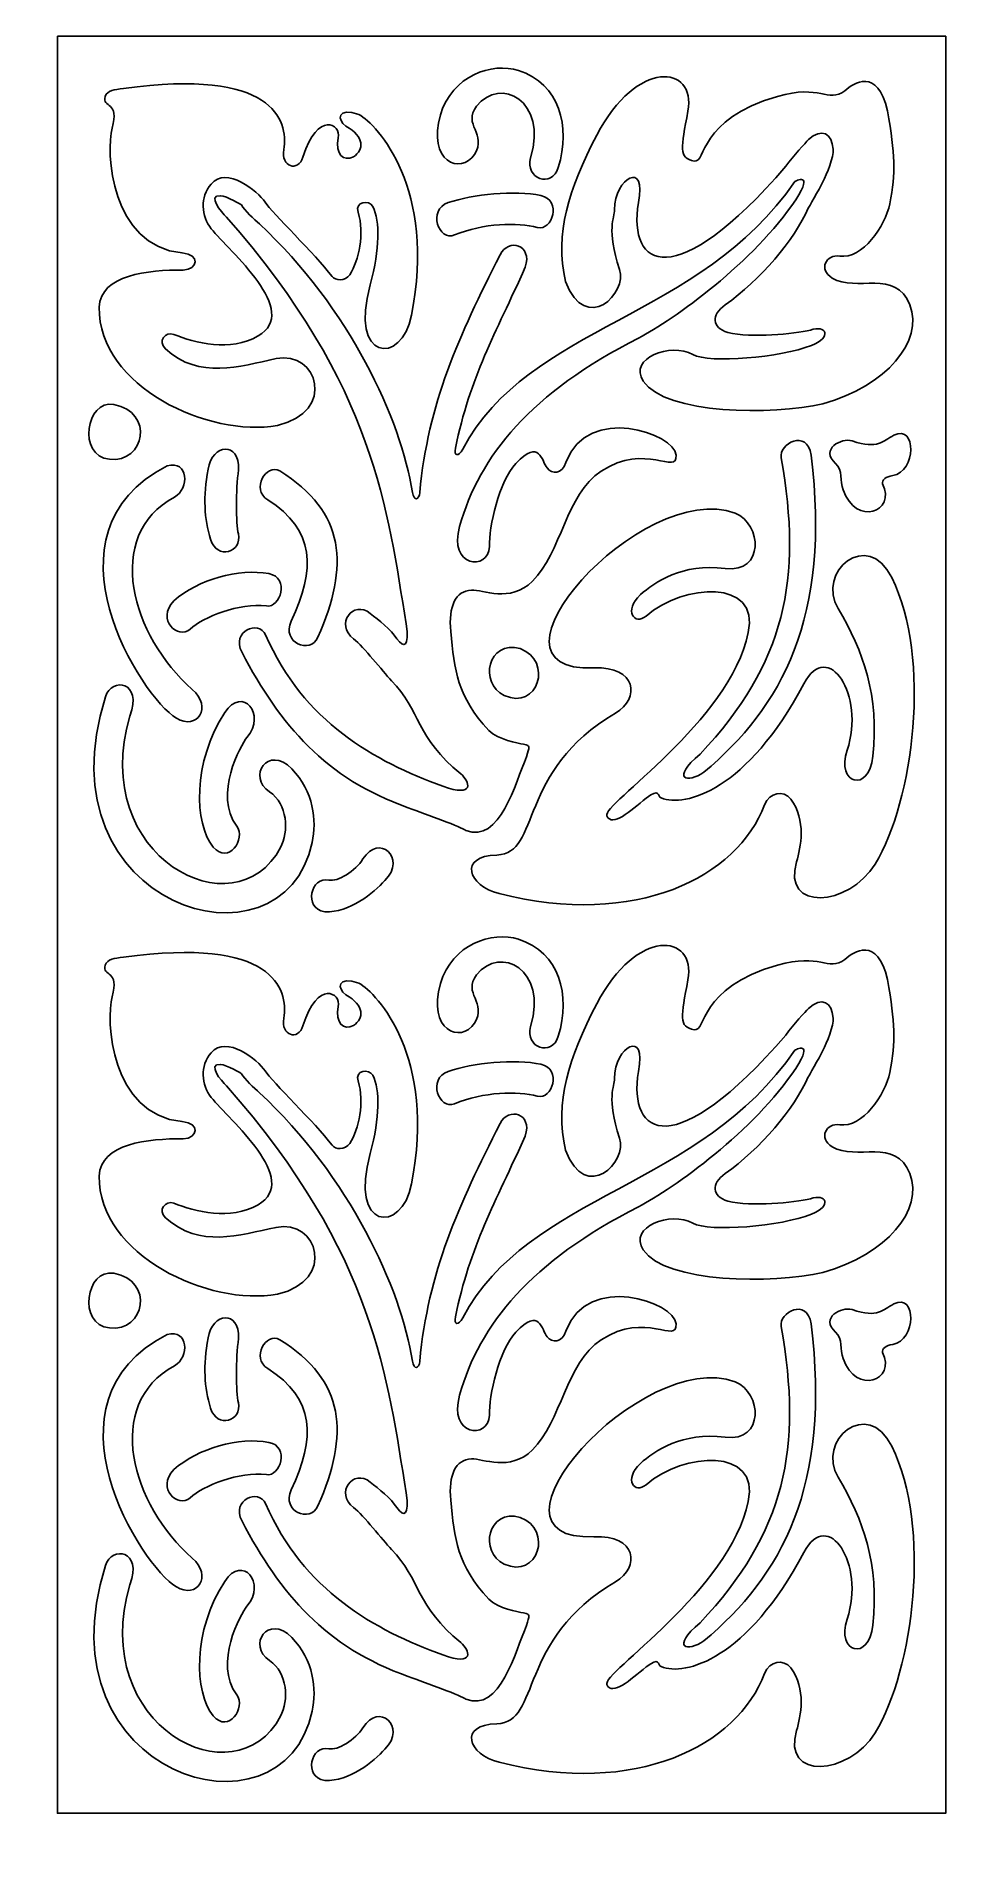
# Model space of a CAD drawing. Header units: centimetres. Extents: x 17.8 to 27, y -9.4 to 9.
import ezdxf

# ---------------------------------------------------------------- set-up
doc = ezdxf.new("R2010")
doc.units = ezdxf.units.CM
doc.header["$MEASUREMENT"] = 0
doc.layers.add('layer 1', color=7, linetype='Continuous')

msp = doc.modelspace()

# ---------------------------------------------------------------- linework, layer by layer
at = {"layer": 'layer 1', "color": 250}
for points, knots in [([(17.99928, 9.00077), (17.99928, 9.00077), (26.99977, 9.00077), (26.99977, 9.00077), (26.99977, 9.00077), (26.99977, 9.00077), (26.99977, -9.00021), (26.99977, -9.00021), (26.99977, -9.00021), (26.99977, -9.00021), (17.99928, -9.00021), (17.99928, -9.00021), (17.99928, -9.00021), (17.99928, -9.00021), (17.99928, 9.00077), (17.99928, 9.00077)], [0, 0, 0, 0, 0.2, 0.2, 0.2, 0.2, 0.4, 0.4, 0.4, 0.4, 0.6, 0.6, 0.6, 0.6, 1, 1, 1, 1]), ([(21.05459, 8.20823), (20.8348, 8.28375), (20.83143, 8.15471), (20.92028, 8.09085), (20.92028, 8.09085), (21.11637, 7.98172), (21.10652, 7.84955), (20.99934, 7.78056), (20.99934, 7.78056), (20.89655, 7.72703), (20.81445, 7.80391), (20.84362, 7.97209), (20.84362, 7.97209), (20.87791, 8.108), (20.63434, 8.25218), (20.48781, 7.7768), (20.48781, 7.7768), (20.43998, 7.61994), (20.26019, 7.67895), (20.29376, 7.85265), (20.29376, 7.85265), (20.33958, 8.15609), (20.18558, 8.67917), (18.66865, 8.47187), (18.66865, 8.47187), (18.57367, 8.45918), (18.50956, 8.4547), (18.48275, 8.39155), (18.48275, 8.39155), (18.45089, 8.27105), (18.63404, 8.34554), (18.55433, 8.07026), (18.55433, 8.07026), (18.48818, 7.83961), (18.5411, 6.8744), (19.26262, 6.80576), (19.26262, 6.80576), (19.45322, 6.79408), (19.42236, 6.63276), (19.27343, 6.63276), (19.27343, 6.63276), (18.91763, 6.63276), (18.43527, 6.58709), (18.42307, 6.25518), (18.42307, 6.25518), (18.41425, 5.44924), (19.53907, 4.93231), (20.22864, 5.05864), (20.22864, 5.05864), (20.83278, 5.19659), (20.63434, 5.82133), (20.2151, 5.73482), (20.2151, 5.73482), (19.84094, 5.65826), (19.4434, 5.51859), (19.09471, 5.83299), (19.09471, 5.83299), (19.00717, 5.91159), (19.09841, 6.01112), (19.17812, 5.98057), (19.17812, 5.98057), (19.39252, 5.89614), (19.75069, 5.79935), (20.03426, 5.9648), (20.03426, 5.9648), (20.47015, 6.21192), (19.74292, 6.82635), (19.55736, 7.05081), (19.55736, 7.05081), (19.45629, 7.17713), (19.44407, 7.37139), (19.55601, 7.5039), (19.55601, 7.5039), (19.71239, 7.68925), (20.03056, 7.42908), (20.10349, 7.31994), (20.10349, 7.31994), (20.17676, 7.21215), (20.60753, 6.79272), (20.78255, 6.56822), (20.78255, 6.56822), (20.81445, 6.52222), (20.9101, 6.51672), (20.96339, 6.58537), (20.96339, 6.58537), (21.05325, 6.73503), (21.1116, 6.99932), (21.04783, 7.21761), (21.04783, 7.21761), (21.00984, 7.32679), (21.15603, 7.34532), (21.19402, 7.27666), (21.19402, 7.27666), (21.27069, 7.1198), (21.26491, 6.85585), (21.16996, 6.48172), (21.16996, 6.48172), (20.94674, 5.71215), (21.48813, 5.65998), (21.5875, 6.17484), (21.5875, 6.17484), (21.83954, 7.45653), (21.2432, 8.10526), (21.05459, 8.20823)], [0, 0, 0, 0, 0.03703704, 0.03703704, 0.03703704, 0.03703704, 0.07407407, 0.07407407, 0.07407407, 0.07407407, 0.11111111, 0.11111111, 0.11111111, 0.11111111, 0.14814815, 0.14814815, 0.14814815, 0.14814815, 0.18518519, 0.18518519, 0.18518519, 0.18518519, 0.22222222, 0.22222222, 0.22222222, 0.22222222, 0.25925926, 0.25925926, 0.25925926, 0.25925926, 0.2962963, 0.2962963, 0.2962963, 0.2962963, 0.33333333, 0.33333333, 0.33333333, 0.33333333, 0.37037037, 0.37037037, 0.37037037, 0.37037037, 0.40740741, 0.40740741, 0.40740741, 0.40740741, 0.44444444, 0.44444444, 0.44444444, 0.44444444, 0.48148148, 0.48148148, 0.48148148, 0.48148148, 0.51851852, 0.51851852, 0.51851852, 0.51851852, 0.55555556, 0.55555556, 0.55555556, 0.55555556, 0.59259259, 0.59259259, 0.59259259, 0.59259259, 0.62962963, 0.62962963, 0.62962963, 0.62962963, 0.66666667, 0.66666667, 0.66666667, 0.66666667, 0.7037037, 0.7037037, 0.7037037, 0.7037037, 0.74074074, 0.74074074, 0.74074074, 0.74074074, 0.77777778, 0.77777778, 0.77777778, 0.77777778, 0.81481481, 0.81481481, 0.81481481, 0.81481481, 0.85185185, 0.85185185, 0.85185185, 0.85185185, 0.88888889, 0.88888889, 0.88888889, 0.88888889, 0.92592593, 0.92592593, 0.92592593, 0.92592593, 1, 1, 1, 1]), ([(22.67095, 8.65378), (22.40363, 8.74028), (21.99762, 8.60265), (21.88093, 8.20617), (21.88093, 8.20617), (21.74117, 7.73317), (22.08922, 7.59108), (22.22554, 7.80391), (22.22554, 7.80391), (22.35786, 8.01053), (22.0997, 8.10526), (22.24694, 8.292), (22.24694, 8.292), (22.48538, 8.59681), (22.96808, 8.34964), (22.79339, 7.76889), (22.79339, 7.76889), (22.73233, 7.55744), (23.00913, 7.45723), (23.07425, 7.67142), (23.07425, 7.67142), (23.2018, 8.09085), (23.08748, 8.52061), (22.67095, 8.65378)], [0, 0, 0, 0, 0.14285714, 0.14285714, 0.14285714, 0.14285714, 0.28571429, 0.28571429, 0.28571429, 0.28571429, 0.42857143, 0.42857143, 0.42857143, 0.42857143, 0.57142857, 0.57142857, 0.57142857, 0.57142857, 0.71428571, 0.71428571, 0.71428571, 0.71428571, 1, 1, 1, 1]), ([(26.63524, 6.28056), (26.49207, 6.64854), (26.09253, 6.40314), (25.84861, 6.55173), (25.84861, 6.55173), (25.70548, 6.63894), (25.7879, 6.79408), (25.92527, 6.77415), (25.92527, 6.77415), (26.15695, 6.74123), (26.38729, 7.07484), (26.43239, 7.3038), (26.43239, 7.3038), (26.49547, 7.62542), (26.48464, 7.79807), (26.4107, 8.24599), (26.4107, 8.24599), (26.30756, 8.6888), (26.06334, 8.52954), (25.97853, 8.44918), (25.97853, 8.44918), (25.79842, 8.32255), (25.73431, 8.51787), (25.2947, 8.39155), (25.2947, 8.39155), (24.48604, 8.15915), (24.57831, 7.71396), (24.45076, 7.73661), (24.45076, 7.73661), (24.28926, 7.76579), (24.32015, 7.86706), (24.38764, 8.24187), (24.38764, 8.24187), (24.47176, 8.71315), (23.86868, 8.77666), (23.46401, 7.99817), (23.46401, 7.99817), (23.17738, 7.44897), (23.03966, 7.00068), (23.14615, 6.5181), (23.14615, 6.5181), (23.35851, 5.96652), (23.77979, 6.40756), (23.69499, 6.63686), (23.69499, 6.63686), (23.55932, 7.05151), (23.64445, 7.16338), (23.64445, 7.24232), (23.64445, 7.24232), (23.64445, 7.56981), (23.97892, 7.7476), (23.88562, 7.31512), (23.88562, 7.31512), (23.77979, 6.64854), (24.25402, 6.38285), (25.3812, 7.68309), (25.3812, 7.68309), (25.45549, 7.79222), (25.57758, 7.91855), (25.60947, 7.95356), (25.60947, 7.95356), (25.74244, 8.07369), (25.84795, 8.01876), (25.85915, 7.8554), (25.85915, 7.8554), (25.86457, 7.78056), (25.79571, 7.60379), (25.756, 7.52517), (25.756, 7.52517), (25.71736, 7.44693), (25.6071, 7.25953), (25.6071, 7.25953), (25.6071, 7.25953), (25.46973, 6.94371), (25.11697, 6.52496), (24.76622, 6.28056), (24.76622, 6.28056), (24.6173, 6.17726), (24.62948, 6.05196), (24.79063, 6.00118), (24.79063, 6.00118), (25.03555, 5.94111), (25.46057, 5.98505), (25.62848, 6.02385), (25.62848, 6.02385), (25.7879, 6.0815), (25.85474, 5.95379), (25.63933, 5.86867), (25.63933, 5.86867), (25.32996, 5.74547), (24.60443, 5.68334), (24.43686, 5.77738), (24.43686, 5.77738), (24.21465, 5.90163), (23.77979, 5.741), (23.93585, 5.5062), (23.93585, 5.5062), (24.16243, 5.16675), (25.24687, 5.16193), (25.756, 5.27693), (25.756, 5.27693), (26.40323, 5.4609), (26.77839, 5.91259), (26.63524, 6.28056)], [0, 0, 0, 0, 0.03703704, 0.03703704, 0.03703704, 0.03703704, 0.07407407, 0.07407407, 0.07407407, 0.07407407, 0.11111111, 0.11111111, 0.11111111, 0.11111111, 0.14814815, 0.14814815, 0.14814815, 0.14814815, 0.18518519, 0.18518519, 0.18518519, 0.18518519, 0.22222222, 0.22222222, 0.22222222, 0.22222222, 0.25925926, 0.25925926, 0.25925926, 0.25925926, 0.2962963, 0.2962963, 0.2962963, 0.2962963, 0.33333333, 0.33333333, 0.33333333, 0.33333333, 0.37037037, 0.37037037, 0.37037037, 0.37037037, 0.40740741, 0.40740741, 0.40740741, 0.40740741, 0.44444444, 0.44444444, 0.44444444, 0.44444444, 0.48148148, 0.48148148, 0.48148148, 0.48148148, 0.51851852, 0.51851852, 0.51851852, 0.51851852, 0.55555556, 0.55555556, 0.55555556, 0.55555556, 0.59259259, 0.59259259, 0.59259259, 0.59259259, 0.62962963, 0.62962963, 0.62962963, 0.62962963, 0.66666667, 0.66666667, 0.66666667, 0.66666667, 0.7037037, 0.7037037, 0.7037037, 0.7037037, 0.74074074, 0.74074074, 0.74074074, 0.74074074, 0.77777778, 0.77777778, 0.77777778, 0.77777778, 0.81481481, 0.81481481, 0.81481481, 0.81481481, 0.85185185, 0.85185185, 0.85185185, 0.85185185, 0.88888889, 0.88888889, 0.88888889, 0.88888889, 0.92592593, 0.92592593, 0.92592593, 0.92592593, 1, 1, 1, 1]), ([(21.59734, 4.38038), (21.48032, 5.11627), (20.96033, 6.249), (20.04785, 7.09921), (20.04785, 7.09921), (19.9919, 7.14658), (19.89724, 7.23754), (19.86367, 7.29179), (19.86367, 7.29179), (19.86367, 7.29179), (19.7188, 7.38169), (19.64963, 7.38584), (19.64963, 7.38584), (19.51735, 7.392), (19.65574, 7.21933), (19.71409, 7.16753), (19.71409, 7.16753), (21.22525, 5.44924), (21.34227, 4.19636), (21.53359, 3.0472), (21.53359, 3.0472), (21.56578, 2.81378), (21.5122, 2.79457), (21.43725, 2.89753), (21.43725, 2.89753), (21.37992, 2.98951), (21.25439, 3.08566), (21.16996, 3.15465), (21.16996, 3.15465), (20.99493, 3.29296), (20.80867, 3.04582), (20.99934, 2.89616), (20.99934, 2.89616), (21.10652, 2.81584), (21.28934, 2.57076), (21.385, 2.47259), (21.385, 2.47259), (21.67399, 2.1764), (21.63974, 1.88635), (22.08546, 1.53005), (22.08546, 1.53005), (22.17977, 1.44973), (22.23201, 1.28497), (21.90466, 1.40373), (21.90466, 1.40373), (21.21233, 1.655), (20.4905, 2.05728), (20.10891, 2.93635), (20.10891, 2.93635), (20.04174, 3.09112), (19.75344, 2.97923), (19.87011, 2.75817), (19.87011, 2.75817), (20.25712, 2.02294), (20.71336, 1.48267), (21.55426, 1.18542), (21.55426, 1.18542), (21.74492, 1.11678), (22.09529, 0.98978), (22.13804, 0.95544), (22.13804, 0.95544), (22.48811, 0.81749), (22.63636, 1.43843), (22.75301, 1.70236), (22.75301, 1.70236), (22.77439, 1.80603), (22.80492, 1.81218), (22.72183, 1.82902), (22.72183, 1.82902), (22.66314, 1.84035), (22.46709, 1.87469), (22.37142, 1.96733), (22.37142, 1.96733), (22.0502, 2.31299), (22.02133, 2.57628), (21.98404, 2.97236), (21.98404, 2.97236), (21.95997, 3.22639), (22.03391, 3.38325), (22.19436, 3.39045), (22.19436, 3.39045), (22.31036, 3.39524), (22.58341, 3.25591), (22.81139, 3.4797), (22.81139, 3.4797), (23.10749, 3.77041), (23.15092, 4.36045), (23.50844, 4.59524), (23.50844, 4.59524), (23.96229, 4.89319), (24.28048, 4.54512), (24.2679, 4.75861), (24.2679, 4.75861), (24.25402, 4.97214), (23.37852, 5.28583), (23.15092, 4.68449), (23.15092, 4.68449), (23.11155, 4.56023), (23.01354, 4.56435), (22.96029, 4.6275), (22.96029, 4.6275), (22.90805, 4.68965), (22.88835, 4.93642), (22.64378, 4.67178), (22.64378, 4.67178), (22.47453, 4.49361), (22.36867, 4.02818), (22.37886, 3.83256), (22.37886, 3.83256), (22.36361, 3.57991), (21.95791, 3.62181), (22.07462, 4.03574), (22.07462, 4.03574), (22.27508, 4.749), (22.79608, 5.39191), (23.88833, 5.94349), (23.88833, 5.94349), (24.23874, 6.1275), (25.06538, 6.71582), (25.47955, 7.34532), (25.47955, 7.34532), (25.67427, 7.63983), (25.46973, 7.52931), (25.46973, 7.52931), (25.46973, 7.52931), (24.51453, 6.1275), (22.77403, 6.0822), (22.10581, 4.817), (22.10581, 4.817), (22.0641, 4.73664), (22.01627, 4.7483), (22.03152, 4.82866), (22.03152, 4.82866), (22.17977, 5.54705), (22.43721, 5.98813), (22.74014, 6.66021), (22.74014, 6.66021), (22.81443, 6.88983), (22.57018, 6.95882), (22.48538, 6.78653), (22.48538, 6.78653), (22.06614, 5.9648), (21.75339, 5.28105), (21.67097, 4.38038), (21.67097, 4.38038), (21.66586, 4.30005), (21.61192, 4.28905), (21.59734, 4.38038)], [0, 0, 0, 0, 0.02631579, 0.02631579, 0.02631579, 0.02631579, 0.05263158, 0.05263158, 0.05263158, 0.05263158, 0.07894737, 0.07894737, 0.07894737, 0.07894737, 0.10526316, 0.10526316, 0.10526316, 0.10526316, 0.13157895, 0.13157895, 0.13157895, 0.13157895, 0.15789474, 0.15789474, 0.15789474, 0.15789474, 0.18421053, 0.18421053, 0.18421053, 0.18421053, 0.21052632, 0.21052632, 0.21052632, 0.21052632, 0.23684211, 0.23684211, 0.23684211, 0.23684211, 0.26315789, 0.26315789, 0.26315789, 0.26315789, 0.28947368, 0.28947368, 0.28947368, 0.28947368, 0.31578947, 0.31578947, 0.31578947, 0.31578947, 0.34210526, 0.34210526, 0.34210526, 0.34210526, 0.36842105, 0.36842105, 0.36842105, 0.36842105, 0.39473684, 0.39473684, 0.39473684, 0.39473684, 0.42105263, 0.42105263, 0.42105263, 0.42105263, 0.44736842, 0.44736842, 0.44736842, 0.44736842, 0.47368421, 0.47368421, 0.47368421, 0.47368421, 0.5, 0.5, 0.5, 0.5, 0.52631579, 0.52631579, 0.52631579, 0.52631579, 0.55263158, 0.55263158, 0.55263158, 0.55263158, 0.57894737, 0.57894737, 0.57894737, 0.57894737, 0.60526316, 0.60526316, 0.60526316, 0.60526316, 0.63157895, 0.63157895, 0.63157895, 0.63157895, 0.65789474, 0.65789474, 0.65789474, 0.65789474, 0.68421053, 0.68421053, 0.68421053, 0.68421053, 0.71052632, 0.71052632, 0.71052632, 0.71052632, 0.73684211, 0.73684211, 0.73684211, 0.73684211, 0.76315789, 0.76315789, 0.76315789, 0.76315789, 0.78947368, 0.78947368, 0.78947368, 0.78947368, 0.81578947, 0.81578947, 0.81578947, 0.81578947, 0.84210526, 0.84210526, 0.84210526, 0.84210526, 0.86842105, 0.86842105, 0.86842105, 0.86842105, 0.89473684, 0.89473684, 0.89473684, 0.89473684, 0.92105263, 0.92105263, 0.92105263, 0.92105263, 0.94736842, 0.94736842, 0.94736842, 0.94736842, 1, 1, 1, 1]), ([(22.02408, 6.98766), (22.31578, 7.10848), (22.66177, 7.11742), (22.86191, 7.06455), (22.86191, 7.06455), (23.0159, 7.02473), (23.11089, 7.34086), (22.89887, 7.38652), (22.89887, 7.38652), (22.63601, 7.44385), (22.20383, 7.40162), (21.95997, 7.31512), (21.95997, 7.31512), (21.74253, 7.2403), (21.86397, 6.92174), (22.02408, 6.98766)], [0, 0, 0, 0, 0.2, 0.2, 0.2, 0.2, 0.4, 0.4, 0.4, 0.4, 0.6, 0.6, 0.6, 0.6, 1, 1, 1, 1]), ([(18.52787, 4.71572), (18.88779, 4.67555), (18.98375, 5.19797), (18.57027, 5.26939), (18.57027, 5.26939), (18.29075, 5.32291), (18.19916, 4.75174), (18.52787, 4.71572)], [0, 0, 0, 0, 0.33333333, 0.33333333, 0.33333333, 0.33333333, 1, 1, 1, 1]), ([(24.51147, 1.72947), (24.20482, 1.47236), (24.38764, 1.4298), (24.54811, 1.54582), (24.54811, 1.54582), (25.33947, 2.20075), (25.83844, 3.12066), (25.63629, 4.75795), (25.63629, 4.75795), (25.59421, 5.0284), (25.30724, 4.87052), (25.33202, 4.73079), (25.33202, 4.73079), (25.55114, 3.49959), (25.37611, 2.64904), (24.51147, 1.72947)], [0, 0, 0, 0, 0.2, 0.2, 0.2, 0.2, 0.4, 0.4, 0.4, 0.4, 0.6, 0.6, 0.6, 0.6, 1, 1, 1, 1]), ([(26.46293, 4.54958), (26.7024, 4.59042), (26.7075, 5.07371), (26.47477, 4.95909), (26.47477, 4.95909), (26.35369, 4.8997), (26.32282, 4.81353), (26.05076, 4.90142), (26.05076, 4.90142), (25.94359, 4.93642), (25.72347, 4.81974), (25.88321, 4.6735), (25.88321, 4.6735), (25.96292, 4.60483), (25.92527, 4.49535), (25.95921, 4.40713), (25.95921, 4.40713), (26.08978, 4.0299), (26.50329, 4.18506), (26.35846, 4.46688), (26.35846, 4.46688), (26.35235, 4.50392), (26.39235, 4.5417), (26.46293, 4.54958)], [0, 0, 0, 0, 0.14285714, 0.14285714, 0.14285714, 0.14285714, 0.28571429, 0.28571429, 0.28571429, 0.28571429, 0.42857143, 0.42857143, 0.42857143, 0.42857143, 0.57142857, 0.57142857, 0.57142857, 0.57142857, 0.71428571, 0.71428571, 0.71428571, 0.71428571, 1, 1, 1, 1]), ([(19.83586, 4.60965), (19.84636, 4.89934), (19.57094, 4.87463), (19.52548, 4.61445), (19.52548, 4.61445), (19.47594, 4.33507), (19.48682, 4.11124), (19.55059, 3.90463), (19.55059, 3.90463), (19.61603, 3.69045), (19.87553, 3.77557), (19.83282, 3.95886), (19.83282, 3.95886), (19.8077, 4.06802), (19.80464, 4.40235), (19.83586, 4.60965)], [0, 0, 0, 0, 0.2, 0.2, 0.2, 0.2, 0.4, 0.4, 0.4, 0.4, 0.6, 0.6, 0.6, 0.6, 1, 1, 1, 1]), ([(19.18559, 4.33299), (19.33893, 4.41605), (19.32874, 4.71192), (19.11164, 4.64877), (19.11164, 4.64877), (17.78534, 3.97087), (18.85043, 2.30511), (19.20525, 2.093), (19.20525, 2.093), (19.41763, 1.96667), (19.57401, 2.20349), (19.3657, 2.38473), (19.3657, 2.38473), (18.75312, 2.9202), (18.46208, 3.94101), (19.18559, 4.33299)], [0, 0, 0, 0, 0.2, 0.2, 0.2, 0.2, 0.4, 0.4, 0.4, 0.4, 0.6, 0.6, 0.6, 0.6, 1, 1, 1, 1]), ([(20.36873, 3.07465), (20.26564, 2.85704), (20.56141, 2.7369), (20.63942, 2.91331), (20.63942, 2.91331), (20.9576, 3.63758), (20.92028, 4.18334), (20.25206, 4.59731), (20.25206, 4.59731), (20.11263, 4.67521), (19.9573, 4.41263), (20.12993, 4.30418), (20.12993, 4.30418), (20.61194, 3.99936), (20.61807, 3.60324), (20.36873, 3.07465)], [0, 0, 0, 0, 0.2, 0.2, 0.2, 0.2, 0.4, 0.4, 0.4, 0.4, 0.6, 0.6, 0.6, 0.6, 1, 1, 1, 1]), ([(26.45341, 3.51744), (26.20783, 4.01789), (25.68547, 3.57305), (25.90833, 3.20304), (25.90833, 3.20304), (26.16747, 2.77536), (26.32587, 2.31573), (26.26178, 1.70646), (26.26178, 1.70646), (26.22278, 1.32889), (25.88527, 1.4264), (26.00024, 1.76759), (26.00024, 1.76759), (26.18816, 2.32708), (25.80621, 2.90165), (25.56199, 2.44205), (25.56199, 2.44205), (24.98736, 1.35979), (24.36051, 1.18542), (24.11629, 1.28567), (24.11629, 1.28567), (24.07423, 1.30008), (24.11153, 1.39206), (23.96332, 1.28323), (23.96332, 1.28323), (23.80217, 1.14768), (23.61969, 0.98634), (23.56608, 1.10306), (23.56608, 1.10306), (23.51216, 1.21905), (24.80894, 2.05144), (24.99959, 2.95934), (24.99959, 2.95934), (25.11491, 3.50645), (24.34696, 3.45911), (23.96332, 3.12752), (23.96332, 3.12752), (23.84967, 3.03003), (23.73059, 3.17729), (23.90666, 3.34445), (23.90666, 3.34445), (24.05321, 3.47144), (24.32456, 3.66467), (24.76622, 3.60876), (24.76622, 3.60876), (25.16239, 3.56068), (25.1407, 4.05841), (24.86593, 4.17029), (24.86593, 4.17029), (23.91785, 4.51835), (22.14888, 2.54331), (23.43518, 2.60166), (23.43518, 2.60166), (23.8646, 2.62088), (23.90973, 2.29376), (23.65497, 2.14514), (23.65497, 2.14514), (22.65465, 1.55715), (22.89887, 0.71862), (22.45317, 0.70694), (22.45317, 0.70694), (22.06003, 0.69665), (22.15635, 0.39666), (22.47453, 0.31598), (22.47453, 0.31598), (23.86326, -0.03514), (24.88865, 0.48108), (25.16445, 1.21667), (25.16445, 1.21667), (25.2177, 1.3433), (25.35507, 1.36597), (25.42968, 1.274), (25.42968, 1.274), (25.58845, 1.05569), (25.53111, 0.78381), (25.48804, 0.63794), (25.48804, 0.63794), (25.33947, 0.13202), (26.01857, 0.18109), (26.28414, 0.61497), (26.28414, 0.61497), (26.67627, 1.25821), (26.8564, 2.695), (26.45341, 3.51744)], [0, 0, 0, 0, 0.04545455, 0.04545455, 0.04545455, 0.04545455, 0.09090909, 0.09090909, 0.09090909, 0.09090909, 0.13636364, 0.13636364, 0.13636364, 0.13636364, 0.18181818, 0.18181818, 0.18181818, 0.18181818, 0.22727273, 0.22727273, 0.22727273, 0.22727273, 0.27272727, 0.27272727, 0.27272727, 0.27272727, 0.31818182, 0.31818182, 0.31818182, 0.31818182, 0.36363636, 0.36363636, 0.36363636, 0.36363636, 0.40909091, 0.40909091, 0.40909091, 0.40909091, 0.45454545, 0.45454545, 0.45454545, 0.45454545, 0.5, 0.5, 0.5, 0.5, 0.54545455, 0.54545455, 0.54545455, 0.54545455, 0.59090909, 0.59090909, 0.59090909, 0.59090909, 0.63636364, 0.63636364, 0.63636364, 0.63636364, 0.68181818, 0.68181818, 0.68181818, 0.68181818, 0.72727273, 0.72727273, 0.72727273, 0.72727273, 0.77272727, 0.77272727, 0.77272727, 0.77272727, 0.81818182, 0.81818182, 0.81818182, 0.81818182, 0.86363636, 0.86363636, 0.86363636, 0.86363636, 0.90909091, 0.90909091, 0.90909091, 0.90909091, 1, 1, 1, 1]), ([(20.14045, 3.55692), (19.84094, 3.61287), (19.42406, 3.49959), (19.18049, 3.28128), (19.18049, 3.28128), (18.99499, 3.08566), (19.22255, 2.89068), (19.34504, 2.99365), (19.34504, 2.99365), (19.47424, 3.1193), (19.84365, 3.26413), (20.11704, 3.22979), (20.11704, 3.22979), (20.25712, 3.20646), (20.35789, 3.51674), (20.14045, 3.55692)], [0, 0, 0, 0, 0.2, 0.2, 0.2, 0.2, 0.4, 0.4, 0.4, 0.4, 0.6, 0.6, 0.6, 0.6, 1, 1, 1, 1]), ([(22.68825, 2.79733), (22.35956, 2.8893), (22.26729, 2.4448), (22.52675, 2.32433), (22.52675, 2.32433), (22.86903, 2.16503), (23.02406, 2.67305), (22.68825, 2.79733)], [0, 0, 0, 0, 0.33333333, 0.33333333, 0.33333333, 0.33333333, 1, 1, 1, 1]), ([(20.58111, 0.83326), (20.62859, 1.05741), (20.59669, 1.35054), (20.37383, 1.58018), (20.37383, 1.58018), (20.13503, 1.8266), (19.91726, 1.49986), (20.14893, 1.34676), (20.14893, 1.34676), (20.33484, 1.2225), (20.34466, 0.94414), (20.26019, 0.78315), (20.26019, 0.78315), (19.80294, -0.08318), (18.31077, 0.6836), (18.73477, 2.11495), (18.73477, 2.11495), (18.86742, 2.46711), (18.54927, 2.51105), (18.48579, 2.30989), (18.48579, 2.30989), (17.81011, 0.17699), (20.28393, -0.55963), (20.58111, 0.83326)], [0, 0, 0, 0, 0.14285714, 0.14285714, 0.14285714, 0.14285714, 0.28571429, 0.28571429, 0.28571429, 0.28571429, 0.42857143, 0.42857143, 0.42857143, 0.42857143, 0.57142857, 0.57142857, 0.57142857, 0.57142857, 0.71428571, 0.71428571, 0.71428571, 0.71428571, 1, 1, 1, 1]), ([(19.69509, 2.14927), (19.37011, 1.65191), (19.38334, 1.02067), (19.57873, 0.78726), (19.57873, 0.78726), (19.73238, 0.6033), (19.91419, 0.87102), (19.81718, 1.00008), (19.81718, 1.00008), (19.57873, 1.31586), (19.85724, 1.82318), (19.9203, 1.89802), (19.9203, 1.89802), (20.11876, 2.1314), (19.87553, 2.42525), (19.69509, 2.14927)], [0, 0, 0, 0, 0.2, 0.2, 0.2, 0.2, 0.4, 0.4, 0.4, 0.4, 0.6, 0.6, 0.6, 0.6, 1, 1, 1, 1]), ([(20.7083, 0.13202), (20.96339, 0.12066), (21.19843, 0.32456), (21.31852, 0.44814), (21.31852, 0.44814), (21.54138, 0.67812), (21.25439, 0.93073), (21.09566, 0.66646), (21.09566, 0.66646), (21.02171, 0.54597), (20.83515, 0.43096), (20.75036, 0.45363), (20.75036, 0.45363), (20.57023, 0.49411), (20.48544, 0.16668), (20.7083, 0.13202)], [0, 0, 0, 0, 0.2, 0.2, 0.2, 0.2, 0.4, 0.4, 0.4, 0.4, 0.6, 0.6, 0.6, 0.6, 1, 1, 1, 1]), ([(21.05459, -0.59173), (20.8348, -0.51621), (20.83143, -0.64526), (20.92028, -0.70911), (20.92028, -0.70911), (21.11637, -0.81825), (21.10652, -0.95041), (20.99934, -1.01941), (20.99934, -1.01941), (20.89655, -1.07294), (20.81445, -0.99606), (20.84362, -0.82787), (20.84362, -0.82787), (20.87791, -0.69196), (20.63434, -0.54779), (20.48781, -1.02317), (20.48781, -1.02317), (20.43998, -1.18003), (20.26019, -1.12102), (20.29376, -0.94731), (20.29376, -0.94731), (20.33958, -0.64388), (20.18558, -0.12079), (18.66865, -0.3281), (18.66865, -0.3281), (18.57367, -0.34079), (18.50956, -0.34527), (18.48275, -0.40842), (18.48275, -0.40842), (18.45089, -0.52892), (18.63404, -0.45442), (18.55433, -0.7297), (18.55433, -0.7297), (18.48818, -0.96036), (18.5411, -1.92557), (19.26262, -1.9942), (19.26262, -1.9942), (19.45322, -2.00589), (19.42236, -2.16721), (19.27343, -2.16721), (19.27343, -2.16721), (18.91763, -2.16721), (18.43527, -2.21287), (18.42307, -2.54478), (18.42307, -2.54478), (18.41425, -3.35073), (19.53907, -3.86765), (20.22864, -3.74133), (20.22864, -3.74133), (20.83278, -3.60338), (20.63434, -2.97864), (20.2151, -3.06515), (20.2151, -3.06515), (19.84094, -3.1417), (19.4434, -3.28138), (19.09471, -2.96698), (19.09471, -2.96698), (19.00717, -2.88838), (19.09841, -2.78885), (19.17812, -2.8194), (19.17812, -2.8194), (19.39252, -2.90382), (19.75069, -3.00061), (20.03426, -2.83517), (20.03426, -2.83517), (20.47015, -2.58804), (19.74292, -1.97361), (19.55736, -1.74916), (19.55736, -1.74916), (19.45629, -1.62283), (19.44407, -1.42858), (19.55601, -1.29607), (19.55601, -1.29607), (19.71239, -1.11072), (20.03056, -1.37089), (20.10349, -1.48002), (20.10349, -1.48002), (20.17676, -1.58782), (20.60753, -2.00725), (20.78255, -2.23174), (20.78255, -2.23174), (20.81445, -2.27775), (20.9101, -2.28325), (20.96339, -2.2146), (20.96339, -2.2146), (21.05325, -2.06494), (21.1116, -1.80065), (21.04783, -1.58235), (21.04783, -1.58235), (21.00984, -1.47318), (21.15603, -1.45465), (21.19402, -1.5233), (21.19402, -1.5233), (21.27069, -1.68016), (21.26491, -1.94412), (21.16996, -2.31825), (21.16996, -2.31825), (20.94674, -3.08782), (21.48813, -3.13998), (21.5875, -2.62512), (21.5875, -2.62512), (21.83954, -1.34343), (21.2432, -0.6947), (21.05459, -0.59173)], [0, 0, 0, 0, 0.03703704, 0.03703704, 0.03703704, 0.03703704, 0.07407407, 0.07407407, 0.07407407, 0.07407407, 0.11111111, 0.11111111, 0.11111111, 0.11111111, 0.14814815, 0.14814815, 0.14814815, 0.14814815, 0.18518519, 0.18518519, 0.18518519, 0.18518519, 0.22222222, 0.22222222, 0.22222222, 0.22222222, 0.25925926, 0.25925926, 0.25925926, 0.25925926, 0.2962963, 0.2962963, 0.2962963, 0.2962963, 0.33333333, 0.33333333, 0.33333333, 0.33333333, 0.37037037, 0.37037037, 0.37037037, 0.37037037, 0.40740741, 0.40740741, 0.40740741, 0.40740741, 0.44444444, 0.44444444, 0.44444444, 0.44444444, 0.48148148, 0.48148148, 0.48148148, 0.48148148, 0.51851852, 0.51851852, 0.51851852, 0.51851852, 0.55555556, 0.55555556, 0.55555556, 0.55555556, 0.59259259, 0.59259259, 0.59259259, 0.59259259, 0.62962963, 0.62962963, 0.62962963, 0.62962963, 0.66666667, 0.66666667, 0.66666667, 0.66666667, 0.7037037, 0.7037037, 0.7037037, 0.7037037, 0.74074074, 0.74074074, 0.74074074, 0.74074074, 0.77777778, 0.77777778, 0.77777778, 0.77777778, 0.81481481, 0.81481481, 0.81481481, 0.81481481, 0.85185185, 0.85185185, 0.85185185, 0.85185185, 0.88888889, 0.88888889, 0.88888889, 0.88888889, 0.92592593, 0.92592593, 0.92592593, 0.92592593, 1, 1, 1, 1]), ([(22.67095, -0.14619), (22.40363, -0.05968), (21.99762, -0.19731), (21.88093, -0.59379), (21.88093, -0.59379), (21.74117, -1.06679), (22.08922, -1.20889), (22.22554, -0.99606), (22.22554, -0.99606), (22.35786, -0.78943), (22.0997, -0.6947), (22.24694, -0.50797), (22.24694, -0.50797), (22.48538, -0.20316), (22.96808, -0.45032), (22.79339, -1.03108), (22.79339, -1.03108), (22.73233, -1.24252), (23.00913, -1.34273), (23.07425, -1.12854), (23.07425, -1.12854), (23.2018, -0.70911), (23.08748, -0.27935), (22.67095, -0.14619)], [0, 0, 0, 0, 0.14285714, 0.14285714, 0.14285714, 0.14285714, 0.28571429, 0.28571429, 0.28571429, 0.28571429, 0.42857143, 0.42857143, 0.42857143, 0.42857143, 0.57142857, 0.57142857, 0.57142857, 0.57142857, 0.71428571, 0.71428571, 0.71428571, 0.71428571, 1, 1, 1, 1]), ([(26.63524, -2.51941), (26.49207, -2.15142), (26.09253, -2.39683), (25.84861, -2.24823), (25.84861, -2.24823), (25.70548, -2.16103), (25.7879, -2.00589), (25.92527, -2.02582), (25.92527, -2.02582), (26.15695, -2.05874), (26.38729, -1.72513), (26.43239, -1.49617), (26.43239, -1.49617), (26.49547, -1.17455), (26.48464, -1.0019), (26.4107, -0.55397), (26.4107, -0.55397), (26.30756, -0.11117), (26.06334, -0.27043), (25.97853, -0.35079), (25.97853, -0.35079), (25.79842, -0.47741), (25.73431, -0.2821), (25.2947, -0.40842), (25.2947, -0.40842), (24.48604, -0.64082), (24.57831, -1.086), (24.45076, -1.06335), (24.45076, -1.06335), (24.28926, -1.03418), (24.32015, -0.93291), (24.38764, -0.5581), (24.38764, -0.5581), (24.47176, -0.08682), (23.86868, -0.02331), (23.46401, -0.8018), (23.46401, -0.8018), (23.17738, -1.351), (23.03966, -1.79928), (23.14615, -2.28187), (23.14615, -2.28187), (23.35851, -2.83345), (23.77979, -2.39241), (23.69499, -2.16311), (23.69499, -2.16311), (23.55932, -1.74846), (23.64445, -1.63658), (23.64445, -1.55764), (23.64445, -1.55764), (23.64445, -1.23016), (23.97892, -1.05237), (23.88562, -1.48485), (23.88562, -1.48485), (23.77979, -2.15142), (24.25402, -2.41712), (25.3812, -1.11688), (25.3812, -1.11688), (25.45549, -1.00774), (25.57758, -0.88142), (25.60947, -0.8464), (25.60947, -0.8464), (25.74244, -0.72628), (25.84795, -0.78121), (25.85915, -0.94457), (25.85915, -0.94457), (25.86457, -1.01941), (25.79571, -1.19618), (25.756, -1.2748), (25.756, -1.2748), (25.71736, -1.35304), (25.6071, -1.54043), (25.6071, -1.54043), (25.6071, -1.54043), (25.46973, -1.85625), (25.11697, -2.27501), (24.76622, -2.51941), (24.76622, -2.51941), (24.6173, -2.6227), (24.62948, -2.74801), (24.79063, -2.79879), (24.79063, -2.79879), (25.03555, -2.85886), (25.46057, -2.81492), (25.62848, -2.77612), (25.62848, -2.77612), (25.7879, -2.71847), (25.85474, -2.84617), (25.63933, -2.9313), (25.63933, -2.9313), (25.32996, -3.0545), (24.60443, -3.11663), (24.43686, -3.02258), (24.43686, -3.02258), (24.21465, -2.89834), (23.77979, -3.05896), (23.93585, -3.29376), (23.93585, -3.29376), (24.16243, -3.63321), (25.24687, -3.63804), (25.756, -3.52304), (25.756, -3.52304), (26.40323, -3.33906), (26.77839, -2.88738), (26.63524, -2.51941)], [0, 0, 0, 0, 0.03703704, 0.03703704, 0.03703704, 0.03703704, 0.07407407, 0.07407407, 0.07407407, 0.07407407, 0.11111111, 0.11111111, 0.11111111, 0.11111111, 0.14814815, 0.14814815, 0.14814815, 0.14814815, 0.18518519, 0.18518519, 0.18518519, 0.18518519, 0.22222222, 0.22222222, 0.22222222, 0.22222222, 0.25925926, 0.25925926, 0.25925926, 0.25925926, 0.2962963, 0.2962963, 0.2962963, 0.2962963, 0.33333333, 0.33333333, 0.33333333, 0.33333333, 0.37037037, 0.37037037, 0.37037037, 0.37037037, 0.40740741, 0.40740741, 0.40740741, 0.40740741, 0.44444444, 0.44444444, 0.44444444, 0.44444444, 0.48148148, 0.48148148, 0.48148148, 0.48148148, 0.51851852, 0.51851852, 0.51851852, 0.51851852, 0.55555556, 0.55555556, 0.55555556, 0.55555556, 0.59259259, 0.59259259, 0.59259259, 0.59259259, 0.62962963, 0.62962963, 0.62962963, 0.62962963, 0.66666667, 0.66666667, 0.66666667, 0.66666667, 0.7037037, 0.7037037, 0.7037037, 0.7037037, 0.74074074, 0.74074074, 0.74074074, 0.74074074, 0.77777778, 0.77777778, 0.77777778, 0.77777778, 0.81481481, 0.81481481, 0.81481481, 0.81481481, 0.85185185, 0.85185185, 0.85185185, 0.85185185, 0.88888889, 0.88888889, 0.88888889, 0.88888889, 0.92592593, 0.92592593, 0.92592593, 0.92592593, 1, 1, 1, 1]), ([(21.59734, -4.41959), (21.48032, -3.6837), (20.96033, -2.55096), (20.04785, -1.70075), (20.04785, -1.70075), (19.9919, -1.65339), (19.89724, -1.56242), (19.86367, -1.50818), (19.86367, -1.50818), (19.86367, -1.50818), (19.7188, -1.41827), (19.64963, -1.41413), (19.64963, -1.41413), (19.51735, -1.40797), (19.65574, -1.58063), (19.71409, -1.63244), (19.71409, -1.63244), (21.22525, -3.35073), (21.34227, -4.6036), (21.53359, -5.75277), (21.53359, -5.75277), (21.56578, -5.98618), (21.5122, -6.00539), (21.43725, -5.90244), (21.43725, -5.90244), (21.37992, -5.81046), (21.25439, -5.71431), (21.16996, -5.64531), (21.16996, -5.64531), (20.99493, -5.507), (20.80867, -5.75415), (20.99934, -5.9038), (20.99934, -5.9038), (21.10652, -5.98412), (21.28934, -6.22921), (21.385, -6.32738), (21.385, -6.32738), (21.67399, -6.62357), (21.63974, -6.91361), (22.08546, -7.26991), (22.08546, -7.26991), (22.17977, -7.35023), (22.23201, -7.515), (21.90466, -7.39624), (21.90466, -7.39624), (21.21233, -7.14497), (20.4905, -6.74269), (20.10891, -5.86362), (20.10891, -5.86362), (20.04174, -5.70884), (19.75344, -5.82074), (19.87011, -6.04179), (19.87011, -6.04179), (20.25712, -6.77702), (20.71336, -7.3173), (21.55426, -7.61455), (21.55426, -7.61455), (21.74492, -7.68318), (22.09529, -7.81019), (22.13804, -7.84452), (22.13804, -7.84452), (22.48811, -7.98247), (22.63636, -7.36154), (22.75301, -7.09761), (22.75301, -7.09761), (22.77439, -6.99393), (22.80492, -6.98779), (22.72183, -6.97094), (22.72183, -6.97094), (22.66314, -6.95962), (22.46709, -6.92528), (22.37142, -6.83263), (22.37142, -6.83263), (22.0502, -6.48698), (22.02133, -6.22368), (21.98404, -5.8276), (21.98404, -5.8276), (21.95997, -5.57358), (22.03391, -5.41672), (22.19436, -5.40951), (22.19436, -5.40951), (22.31036, -5.40473), (22.58341, -5.54406), (22.81139, -5.32027), (22.81139, -5.32027), (23.10749, -5.02956), (23.15092, -4.43952), (23.50844, -4.20472), (23.50844, -4.20472), (23.96229, -3.90677), (24.28048, -4.25485), (24.2679, -4.04136), (24.2679, -4.04136), (24.25402, -3.82783), (23.37852, -3.51413), (23.15092, -4.11548), (23.15092, -4.11548), (23.11155, -4.23974), (23.01354, -4.23562), (22.96029, -4.17247), (22.96029, -4.17247), (22.90805, -4.11031), (22.88835, -3.86355), (22.64378, -4.12818), (22.64378, -4.12818), (22.47453, -4.30635), (22.36867, -4.77179), (22.37886, -4.96741), (22.37886, -4.96741), (22.36361, -5.22006), (21.95791, -5.17816), (22.07462, -4.76423), (22.07462, -4.76423), (22.27508, -4.05096), (22.79608, -3.40806), (23.88833, -2.85648), (23.88833, -2.85648), (24.23874, -2.67247), (25.06538, -2.08415), (25.47955, -1.45465), (25.47955, -1.45465), (25.67427, -1.16014), (25.46973, -1.27066), (25.46973, -1.27066), (25.46973, -1.27066), (24.51453, -2.67247), (22.77403, -2.71777), (22.10581, -3.98297), (22.10581, -3.98297), (22.0641, -4.06333), (22.01627, -4.05166), (22.03152, -3.9713), (22.03152, -3.9713), (22.17977, -3.25292), (22.43721, -2.81184), (22.74014, -2.13976), (22.74014, -2.13976), (22.81443, -1.91014), (22.57018, -1.84115), (22.48538, -2.01343), (22.48538, -2.01343), (22.06614, -2.83517), (21.75339, -3.51891), (21.67097, -4.41959), (21.67097, -4.41959), (21.66586, -4.49991), (21.61192, -4.51092), (21.59734, -4.41959)], [0, 0, 0, 0, 0.02631579, 0.02631579, 0.02631579, 0.02631579, 0.05263158, 0.05263158, 0.05263158, 0.05263158, 0.07894737, 0.07894737, 0.07894737, 0.07894737, 0.10526316, 0.10526316, 0.10526316, 0.10526316, 0.13157895, 0.13157895, 0.13157895, 0.13157895, 0.15789474, 0.15789474, 0.15789474, 0.15789474, 0.18421053, 0.18421053, 0.18421053, 0.18421053, 0.21052632, 0.21052632, 0.21052632, 0.21052632, 0.23684211, 0.23684211, 0.23684211, 0.23684211, 0.26315789, 0.26315789, 0.26315789, 0.26315789, 0.28947368, 0.28947368, 0.28947368, 0.28947368, 0.31578947, 0.31578947, 0.31578947, 0.31578947, 0.34210526, 0.34210526, 0.34210526, 0.34210526, 0.36842105, 0.36842105, 0.36842105, 0.36842105, 0.39473684, 0.39473684, 0.39473684, 0.39473684, 0.42105263, 0.42105263, 0.42105263, 0.42105263, 0.44736842, 0.44736842, 0.44736842, 0.44736842, 0.47368421, 0.47368421, 0.47368421, 0.47368421, 0.5, 0.5, 0.5, 0.5, 0.52631579, 0.52631579, 0.52631579, 0.52631579, 0.55263158, 0.55263158, 0.55263158, 0.55263158, 0.57894737, 0.57894737, 0.57894737, 0.57894737, 0.60526316, 0.60526316, 0.60526316, 0.60526316, 0.63157895, 0.63157895, 0.63157895, 0.63157895, 0.65789474, 0.65789474, 0.65789474, 0.65789474, 0.68421053, 0.68421053, 0.68421053, 0.68421053, 0.71052632, 0.71052632, 0.71052632, 0.71052632, 0.73684211, 0.73684211, 0.73684211, 0.73684211, 0.76315789, 0.76315789, 0.76315789, 0.76315789, 0.78947368, 0.78947368, 0.78947368, 0.78947368, 0.81578947, 0.81578947, 0.81578947, 0.81578947, 0.84210526, 0.84210526, 0.84210526, 0.84210526, 0.86842105, 0.86842105, 0.86842105, 0.86842105, 0.89473684, 0.89473684, 0.89473684, 0.89473684, 0.92105263, 0.92105263, 0.92105263, 0.92105263, 0.94736842, 0.94736842, 0.94736842, 0.94736842, 1, 1, 1, 1]), ([(22.02408, -1.81231), (22.31578, -1.69149), (22.66177, -1.68255), (22.86191, -1.73541), (22.86191, -1.73541), (23.0159, -1.77523), (23.11089, -1.45911), (22.89887, -1.41345), (22.89887, -1.41345), (22.63601, -1.35612), (22.20383, -1.39834), (21.95997, -1.48485), (21.95997, -1.48485), (21.74253, -1.55966), (21.86397, -1.87822), (22.02408, -1.81231)], [0, 0, 0, 0, 0.2, 0.2, 0.2, 0.2, 0.4, 0.4, 0.4, 0.4, 0.6, 0.6, 0.6, 0.6, 1, 1, 1, 1]), ([(18.52787, -4.08424), (18.88779, -4.12442), (18.98375, -3.602), (18.57027, -3.53058), (18.57027, -3.53058), (18.29075, -3.47705), (18.19916, -4.04822), (18.52787, -4.08424)], [0, 0, 0, 0, 0.33333333, 0.33333333, 0.33333333, 0.33333333, 1, 1, 1, 1]), ([(24.51147, -7.07049), (24.20482, -7.3276), (24.38764, -7.37017), (24.54811, -7.25415), (24.54811, -7.25415), (25.33947, -6.59921), (25.83844, -5.67931), (25.63629, -4.04202), (25.63629, -4.04202), (25.59421, -3.77156), (25.30724, -3.92944), (25.33202, -4.06917), (25.33202, -4.06917), (25.55114, -5.30038), (25.37611, -6.15093), (24.51147, -7.07049)], [0, 0, 0, 0, 0.2, 0.2, 0.2, 0.2, 0.4, 0.4, 0.4, 0.4, 0.6, 0.6, 0.6, 0.6, 1, 1, 1, 1]), ([(26.46293, -4.25039), (26.7024, -4.20954), (26.7075, -3.72626), (26.47477, -3.84088), (26.47477, -3.84088), (26.35369, -3.90027), (26.32282, -3.98643), (26.05076, -3.89855), (26.05076, -3.89855), (25.94359, -3.86355), (25.72347, -3.98023), (25.88321, -4.12646), (25.88321, -4.12646), (25.96292, -4.19514), (25.92527, -4.30461), (25.95921, -4.39284), (25.95921, -4.39284), (26.08978, -4.77007), (26.50329, -4.61491), (26.35846, -4.33309), (26.35846, -4.33309), (26.35235, -4.29605), (26.39235, -4.25827), (26.46293, -4.25039)], [0, 0, 0, 0, 0.14285714, 0.14285714, 0.14285714, 0.14285714, 0.28571429, 0.28571429, 0.28571429, 0.28571429, 0.42857143, 0.42857143, 0.42857143, 0.42857143, 0.57142857, 0.57142857, 0.57142857, 0.57142857, 0.71428571, 0.71428571, 0.71428571, 0.71428571, 1, 1, 1, 1]), ([(19.83586, -4.19032), (19.84636, -3.90063), (19.57094, -3.92534), (19.52548, -4.18551), (19.52548, -4.18551), (19.47594, -4.46489), (19.48682, -4.68873), (19.55059, -4.89533), (19.55059, -4.89533), (19.61603, -5.10952), (19.87553, -5.0244), (19.83282, -4.8411), (19.83282, -4.8411), (19.8077, -4.73195), (19.80464, -4.39762), (19.83586, -4.19032)], [0, 0, 0, 0, 0.2, 0.2, 0.2, 0.2, 0.4, 0.4, 0.4, 0.4, 0.6, 0.6, 0.6, 0.6, 1, 1, 1, 1]), ([(19.18559, -4.46697), (19.33893, -4.38391), (19.32874, -4.08804), (19.11164, -4.1512), (19.11164, -4.1512), (17.78534, -4.8291), (18.85043, -6.49486), (19.20525, -6.70697), (19.20525, -6.70697), (19.41763, -6.83329), (19.57401, -6.59647), (19.3657, -6.41524), (19.3657, -6.41524), (18.75312, -5.87977), (18.46208, -4.85895), (19.18559, -4.46697)], [0, 0, 0, 0, 0.2, 0.2, 0.2, 0.2, 0.4, 0.4, 0.4, 0.4, 0.6, 0.6, 0.6, 0.6, 1, 1, 1, 1]), ([(20.36873, -5.72531), (20.26564, -5.94292), (20.56141, -6.06306), (20.63942, -5.88665), (20.63942, -5.88665), (20.9576, -5.16239), (20.92028, -4.61663), (20.25206, -4.20266), (20.25206, -4.20266), (20.11263, -4.12476), (19.9573, -4.38734), (20.12993, -4.49579), (20.12993, -4.49579), (20.61194, -4.8006), (20.61807, -5.19672), (20.36873, -5.72531)], [0, 0, 0, 0, 0.2, 0.2, 0.2, 0.2, 0.4, 0.4, 0.4, 0.4, 0.6, 0.6, 0.6, 0.6, 1, 1, 1, 1]), ([(26.45341, -5.28253), (26.20783, -4.78207), (25.68547, -5.22692), (25.90833, -5.59693), (25.90833, -5.59693), (26.16747, -6.0246), (26.32587, -6.48424), (26.26178, -7.0935), (26.26178, -7.0935), (26.22278, -7.47108), (25.88527, -7.37357), (26.00024, -7.03237), (26.00024, -7.03237), (26.18816, -6.47289), (25.80621, -5.89832), (25.56199, -6.35791), (25.56199, -6.35791), (24.98736, -7.44018), (24.36051, -7.61455), (24.11629, -7.5143), (24.11629, -7.5143), (24.07423, -7.49989), (24.11153, -7.4079), (23.96332, -7.51674), (23.96332, -7.51674), (23.80217, -7.65229), (23.61969, -7.81363), (23.56608, -7.69691), (23.56608, -7.69691), (23.51216, -7.58091), (24.80894, -6.74853), (24.99959, -5.84063), (24.99959, -5.84063), (25.11491, -5.29351), (24.34696, -5.34086), (23.96332, -5.67245), (23.96332, -5.67245), (23.84967, -5.76994), (23.73059, -5.62268), (23.90666, -5.45551), (23.90666, -5.45551), (24.05321, -5.32853), (24.32456, -5.13529), (24.76622, -5.1912), (24.76622, -5.1912), (25.16239, -5.23929), (25.1407, -4.74155), (24.86593, -4.62968), (24.86593, -4.62968), (23.91785, -4.28162), (22.14888, -6.25666), (23.43518, -6.19831), (23.43518, -6.19831), (23.8646, -6.17908), (23.90973, -6.50621), (23.65497, -6.65482), (23.65497, -6.65482), (22.65465, -7.24282), (22.89887, -8.08135), (22.45317, -8.09303), (22.45317, -8.09303), (22.06003, -8.10332), (22.15635, -8.40331), (22.47453, -8.48399), (22.47453, -8.48399), (23.86326, -8.83511), (24.88865, -8.31889), (25.16445, -7.58329), (25.16445, -7.58329), (25.2177, -7.45667), (25.35507, -7.434), (25.42968, -7.52596), (25.42968, -7.52596), (25.58845, -7.74427), (25.53111, -8.01615), (25.48804, -8.16203), (25.48804, -8.16203), (25.33947, -8.66794), (26.01857, -8.61888), (26.28414, -8.185), (26.28414, -8.185), (26.67627, -7.54175), (26.8564, -6.10496), (26.45341, -5.28253)], [0, 0, 0, 0, 0.04545455, 0.04545455, 0.04545455, 0.04545455, 0.09090909, 0.09090909, 0.09090909, 0.09090909, 0.13636364, 0.13636364, 0.13636364, 0.13636364, 0.18181818, 0.18181818, 0.18181818, 0.18181818, 0.22727273, 0.22727273, 0.22727273, 0.22727273, 0.27272727, 0.27272727, 0.27272727, 0.27272727, 0.31818182, 0.31818182, 0.31818182, 0.31818182, 0.36363636, 0.36363636, 0.36363636, 0.36363636, 0.40909091, 0.40909091, 0.40909091, 0.40909091, 0.45454545, 0.45454545, 0.45454545, 0.45454545, 0.5, 0.5, 0.5, 0.5, 0.54545455, 0.54545455, 0.54545455, 0.54545455, 0.59090909, 0.59090909, 0.59090909, 0.59090909, 0.63636364, 0.63636364, 0.63636364, 0.63636364, 0.68181818, 0.68181818, 0.68181818, 0.68181818, 0.72727273, 0.72727273, 0.72727273, 0.72727273, 0.77272727, 0.77272727, 0.77272727, 0.77272727, 0.81818182, 0.81818182, 0.81818182, 0.81818182, 0.86363636, 0.86363636, 0.86363636, 0.86363636, 0.90909091, 0.90909091, 0.90909091, 0.90909091, 1, 1, 1, 1]), ([(20.14045, -5.24305), (19.84094, -5.1871), (19.42406, -5.30038), (19.18049, -5.51869), (19.18049, -5.51869), (18.99499, -5.71431), (19.22255, -5.90929), (19.34504, -5.80631), (19.34504, -5.80631), (19.47424, -5.68067), (19.84365, -5.53584), (20.11704, -5.57017), (20.11704, -5.57017), (20.25712, -5.59351), (20.35789, -5.28323), (20.14045, -5.24305)], [0, 0, 0, 0, 0.2, 0.2, 0.2, 0.2, 0.4, 0.4, 0.4, 0.4, 0.6, 0.6, 0.6, 0.6, 1, 1, 1, 1]), ([(22.68825, -6.00263), (22.35956, -5.91067), (22.26729, -6.35517), (22.52675, -6.47563), (22.52675, -6.47563), (22.86903, -6.63493), (23.02406, -6.12692), (22.68825, -6.00263)], [0, 0, 0, 0, 0.33333333, 0.33333333, 0.33333333, 0.33333333, 1, 1, 1, 1]), ([(20.58111, -7.96671), (20.62859, -7.74255), (20.59669, -7.44943), (20.37383, -7.21979), (20.37383, -7.21979), (20.13503, -6.97336), (19.91726, -7.30011), (20.14893, -7.45321), (20.14893, -7.45321), (20.33484, -7.57747), (20.34466, -7.85583), (20.26019, -8.01681), (20.26019, -8.01681), (19.80294, -8.88315), (18.31077, -8.11636), (18.73477, -6.68502), (18.73477, -6.68502), (18.86742, -6.33286), (18.54927, -6.28892), (18.48579, -6.49008), (18.48579, -6.49008), (17.81011, -8.62298), (20.28393, -9.35959), (20.58111, -7.96671)], [0, 0, 0, 0, 0.14285714, 0.14285714, 0.14285714, 0.14285714, 0.28571429, 0.28571429, 0.28571429, 0.28571429, 0.42857143, 0.42857143, 0.42857143, 0.42857143, 0.57142857, 0.57142857, 0.57142857, 0.57142857, 0.71428571, 0.71428571, 0.71428571, 0.71428571, 1, 1, 1, 1]), ([(19.69509, -6.6507), (19.37011, -7.14805), (19.38334, -7.77929), (19.57873, -8.01271), (19.57873, -8.01271), (19.73238, -8.19666), (19.91419, -7.92895), (19.81718, -7.79988), (19.81718, -7.79988), (19.57873, -7.4841), (19.85724, -6.97679), (19.9203, -6.90195), (19.9203, -6.90195), (20.11876, -6.66857), (19.87553, -6.37472), (19.69509, -6.6507)], [0, 0, 0, 0, 0.2, 0.2, 0.2, 0.2, 0.4, 0.4, 0.4, 0.4, 0.6, 0.6, 0.6, 0.6, 1, 1, 1, 1]), ([(20.7083, -8.66794), (20.96339, -8.67931), (21.19843, -8.4754), (21.31852, -8.35182), (21.31852, -8.35182), (21.54138, -8.12185), (21.25439, -7.86924), (21.09566, -8.13351), (21.09566, -8.13351), (21.02171, -8.25399), (20.83515, -8.36901), (20.75036, -8.34634), (20.75036, -8.34634), (20.57023, -8.30586), (20.48544, -8.63328), (20.7083, -8.66794)], [0, 0, 0, 0, 0.2, 0.2, 0.2, 0.2, 0.4, 0.4, 0.4, 0.4, 0.6, 0.6, 0.6, 0.6, 1, 1, 1, 1])]:
    msp.add_open_spline(points, degree=3, knots=knots, dxfattribs=at)

doc.saveas('drawing.dxf')
